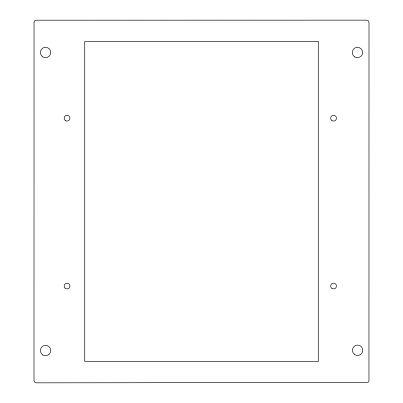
<?xml version="1.0" encoding="UTF-8"?>
<svg xmlns="http://www.w3.org/2000/svg" width="403" height="403" viewBox="0 0 403 403"><rect width="100%" height="100%" fill="white"/><g stroke="black" fill="none" stroke-linecap="round" stroke-linejoin="round"><path stroke-width="0.6" d="M34.043 21.999L33.998 380.563L34.885 382.392L35.922 382.85L367.652 382.467A2.317 2.317 0 0 0 368.957 380.82L369.002 22.462L368.322 20.83L366.69 20.15L35.842 20.195L34.678 20.83L34.043 21.999M318.269 41.539L84.736 41.539L84.736 361.451L318.269 361.451L318.269 41.539M42.95 56.994A5.199 5.199 0 0 0 50.748 52.491A5.199 5.199 0 0 0 42.95 47.992A5.199 5.199 0 0 0 42.95 56.994M65.004 288.074A2.886 2.886 0 0 0 69.84 286.78A2.886 2.886 0 0 0 66.299 283.244A2.886 2.886 0 0 0 65.004 288.074M42.95 355.033A5.199 5.199 0 0 0 50.748 350.529A5.199 5.199 0 0 0 42.95 346.031A5.199 5.199 0 0 0 42.95 355.033M65.306 120.502A2.886 2.886 0 0 0 69.915 118.558A2.886 2.886 0 0 0 65.926 115.54A2.886 2.886 0 0 0 65.306 120.502M354.852 56.994A5.199 5.199 0 0 0 362.65 52.491A5.199 5.199 0 0 0 354.852 47.992A5.199 5.199 0 0 0 354.852 56.994M331.523 120.24A2.886 2.886 0 0 0 336.354 118.945A2.886 2.886 0 0 0 332.818 115.409A2.886 2.886 0 0 0 331.523 120.24M354.585 354.509A5.199 5.199 0 0 0 362.75 350.716A5.199 5.199 0 0 0 355.386 345.542A5.199 5.199 0 0 0 354.585 354.509M331.669 288.216A2.886 2.886 0 0 0 336.399 286.588A2.886 2.886 0 0 0 332.626 283.304A2.886 2.886 0 0 0 331.669 288.216"/></g></svg>
